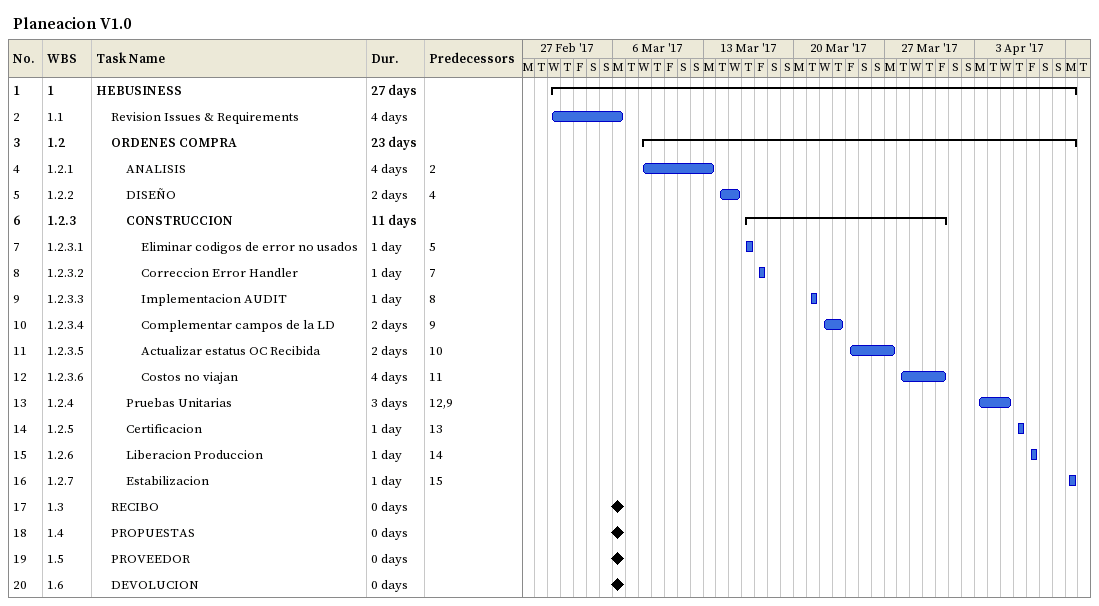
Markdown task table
Planeacion V1.0

| ID | WBS | Task | Duration | Start | Finish | Predecessors |
|---|---|---|---|---|---|---|
| 1 | 1 | **HEBUSINESS** | 27d | 2017-03-01 | 2017-04-10 |  |
| 2 | 1.1 | Revision Issues & Requirements | 4d | 2017-03-01 | 2017-03-06 |  |
| 3 | 1.2 | **ORDENES COMPRA** | 23d | 2017-03-08 | 2017-04-10 |  |
| 4 | 1.2.1 | ANALISIS | 4d | 2017-03-08 | 2017-03-13 | 2 |
| 5 | 1.2.2 | DISEÑO | 2d | 2017-03-14 | 2017-03-15 | 4 |
| 6 | 1.2.3 | **CONSTRUCCION** | 11d | 2017-03-16 | 2017-03-31 |  |
| 7 | 1.2.3.1 | Eliminar codigos de error no usados | 1d | 2017-03-16 | 2017-03-16 | 5 |
| 8 | 1.2.3.2 | Correccion Error Handler | 1d | 2017-03-17 | 2017-03-17 | 7 |
| 9 | 1.2.3.3 | Implementacion AUDIT | 1d | 2017-03-21 | 2017-03-21 | 8 |
| 10 | 1.2.3.4 | Complementar campos de la LD | 2d | 2017-03-22 | 2017-03-23 | 9 |
| 11 | 1.2.3.5 | Actualizar estatus OC Recibida | 2d | 2017-03-24 | 2017-03-27 | 10 |
| 12 | 1.2.3.6 | Costos no viajan | 4d | 2017-03-28 | 2017-03-31 | 11 |
| 13 | 1.2.4 | Pruebas Unitarias | 3d | 2017-04-03 | 2017-04-05 | 12, 9 |
| 14 | 1.2.5 | Certificacion | 1d | 2017-04-06 | 2017-04-06 | 13 |
| 15 | 1.2.6 | Liberacion Produccion | 1d | 2017-04-07 | 2017-04-07 | 14 |
| 16 | 1.2.7 | Estabilizacion | 1d | 2017-04-10 | 2017-04-10 | 15 |
| 17 | 1.3 | RECIBO | 0d | 2017-03-06 | 2017-03-06 |  |
| 18 | 1.4 | PROPUESTAS | 0d | 2017-03-06 | 2017-03-06 |  |
| 19 | 1.5 | PROVEEDOR | 0d | 2017-03-06 | 2017-03-06 |  |
| 20 | 1.6 | DEVOLUCION | 0d | 2017-03-06 | 2017-03-06 |  |
